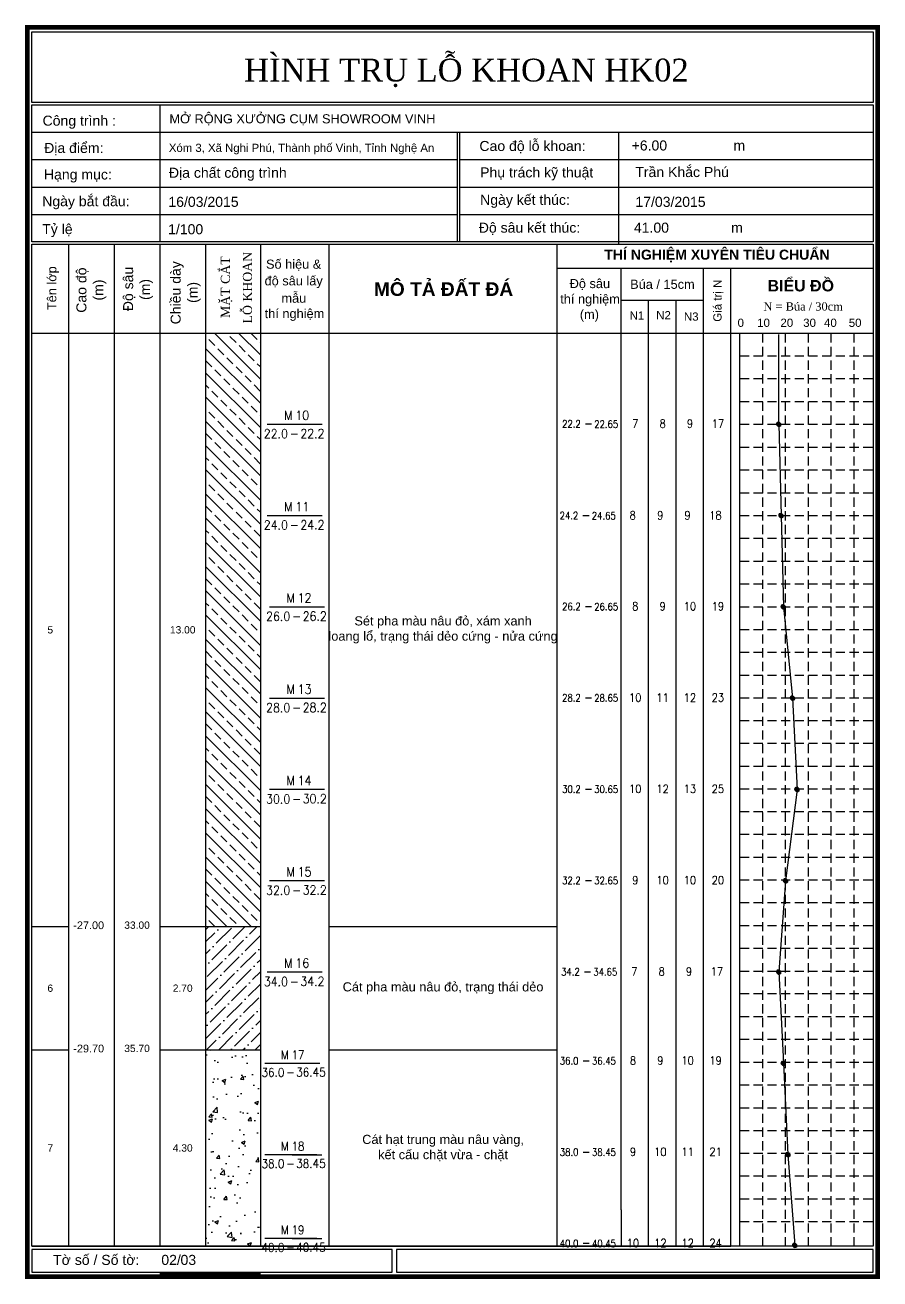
# Model space of a CAD drawing. Extents: x 66 to 2538, y 607 to 1038.
# Drawn here: x 2100.5 to 2287.7, y 664.6 to 939.3 of the extents above; entities that cross this region are included whole.
import ezdxf
from ezdxf.enums import TextEntityAlignment as Align

# ---------------------------------------------------------------- set-up
doc = ezdxf.new("R2010")
doc.units = 0
doc.header["$LTSCALE"] = 8
doc.header["$MEASUREMENT"] = 0
doc.linetypes.add('DASHED2', pattern=[0.375, 0.25, -0.125])
doc.layers.get('0').update_dxf_attribs({"linetype": 'CONTINUOUS'})
doc.layers.get('DEFPOINTS').update_dxf_attribs({"linetype": 'CONTINUOUS'})
for name, color, linetype in [('DUONG', 240, 'CONTINUOUS'), ('TEXT', 1, 'CONTINUOUS'), ('TO1', 2, 'CONTINUOUS')]:
    doc.layers.add(name, color=color, linetype=linetype)
doc.styles.add('ROMANS', font='romans.shx', dxfattribs={"width": 0.88, "height": 2})
doc.styles.get("Standard").update_dxf_attribs({"font": 'VNARIAL.ttf'})
doc.styles.add('VNARIAL', font='VNARIAL.ttf', dxfattribs={"height": 1.6})
doc.styles.add('VNARIALH', font='VHARIAL.ttf', dxfattribs={"height": 2.5})
doc.styles.add('VNTIMEH', font='VHTIME.ttf', dxfattribs={"height": 5})
doc.dimstyles.get("Standard").update_dxf_attribs({"dimtxt": 1.6, "dimasz": 0, "dimexe": 0.18, "dimexo": 0.0625, "dimgap": 0, "dimtad": 0, "dimtih": 1, "dimtoh": 1, "dimlfac": 0.1, "dimzin": 0, "dimdsep": 46, "dimtxsty": 'Standard', "dimblk1": 'NONE', "dimblk2": 'NONE', "dimsah": 1, "dimcen": 0, "dimse1": 1, "dimse2": 1, "dimsd1": 1, "dimsd2": 1, "dimclrd": 8, "dimclre": 8, "dimclrt": 6, "dimadec": 0, "dimazin": 0, "dimtfac": 1, "dimtdec": 4, "dimtofl": 0, "dimtmove": 0, "dimatfit": 3, "dimldrblk": 'NONE', "dimfxl": 1, "dimtolj": 1, "dimtzin": 0, "dimarcsym": 0})

# ---------------------------------------------------------------- blocks, each defined once
blk = doc.blocks.new('SAMPLE')
at = {"color": 1}
blk.add_line((-2, 0), (-14, 0), dxfattribs=at)
at = {"color": 6, "style": 'ROMANS', "width": 0.88}
for tag, p in [('SOHIEUMAU', (-7.85, 2)), ('DOSAUMAU2', (-6.76, -2))]:
    blk.add_attdef(tag, text='', height=2, dxfattribs=at).set_placement(p, align=Align.MIDDLE_LEFT)
blk.add_attdef('DOSAUMAU', text='', height=2, dxfattribs=at).set_placement((-9.48, -2.04), align=Align.MIDDLE_RIGHT)
at = {"layer": 'TO1', "color": 6, "style": 'ROMANS', "width": 0.88}
for s, p in [('M', (-9.38, 2)), ('-', (-8.08, -2))]:
    blk.add_text(s, height=2, dxfattribs=at).set_placement(p, align=Align.MIDDLE_CENTER)
blk = doc.blocks.new('Spt')
at = {"color": 6}
blk.add_line((6.16, 0), (7.52, 0), dxfattribs=at)
at = {"color": 6, "style": 'ROMANS', "width": 0.85}
blk.add_attdef('TU', text='', height=1.6, dxfattribs=at).set_placement((5.15, -0.01), align=Align.MIDDLE_RIGHT)
blk.add_attdef('DEN', text='', height=1.6, dxfattribs=at).set_placement((8.11, -0.04), align=Align.MIDDLE_LEFT)
at = {"color": 6, "style": 'ROMANS', "width": 0.88}
for tag, p in [('N1', (17.08, 0.05)), ('N2', (23.09, 0.05)), ('N3', (29.07, 0.05)), ('N', (35.18, 0.05))]:
    blk.add_attdef(tag, text='', height=1.8, dxfattribs=at).set_placement(p, align=Align.MIDDLE)
blk = doc.blocks.new('*D101')
at = {"layer": 'DEFPOINTS', "color": 0}
for p in [(2124.86, 742), (2125.01, 742.32), (2125.09, 742.29)]:
    blk.add_point(p, dxfattribs=at)
at = {"color": 6, "insert": (2125.01, 742.13), "char_height": 1.6, "attachment_point": 5}
blk.add_mtext('\\A1;33.00', dxfattribs=at)
blk = doc.blocks.new('_NONE')
at = {"color": 0, "linetype": 'ByBlock'}
blk.add_circle((0, 0), 0.25, dxfattribs=at)
blk = doc.blocks.new('*D102')
at = {"layer": 'DEFPOINTS', "color": 0}
for p in [(2124.86, 715), (2125.01, 715.32), (2125.09, 715.29)]:
    blk.add_point(p, dxfattribs=at)
at = {"color": 6, "insert": (2125.01, 715.13), "char_height": 1.6, "attachment_point": 5}
blk.add_mtext('\\A1;35.70', dxfattribs=at)
blk = doc.blocks.new('*D103')
at = {"layer": 'DEFPOINTS', "color": 0}
for p in [(2192.01, 741.82), (2192.01, 714.82), (2192.01, 714.82)]:
    blk.add_point(p, dxfattribs=at)
at = {"color": 6, "insert": (2192.01, 728.32), "char_height": 2, "attachment_point": 5}
blk.add_mtext('\\A1;C¸t pha mµu n©u ®á, tr¹ng th¸i dÎo', dxfattribs=at)
blk = doc.blocks.new('*D104')
at = {"layer": 'DEFPOINTS', "color": 0}
for p in [(2106.01, 871.82), (2106.01, 871.82), (2106.01, 741.82)]:
    blk.add_point(p, dxfattribs=at)
at = {"color": 6, "insert": (2106.01, 806.82), "char_height": 1.6, "attachment_point": 5}
blk.add_mtext('\\A1;5', dxfattribs=at)
blk = doc.blocks.new('*D105')
at = {"layer": 'DEFPOINTS', "color": 0}
for p in [(2106.01, 741.82), (2106.01, 741.82), (2106.01, 714.82)]:
    blk.add_point(p, dxfattribs=at)
at = {"color": 6, "insert": (2106.01, 728.32), "char_height": 1.6, "attachment_point": 5}
blk.add_mtext('\\A1;6', dxfattribs=at)
blk = doc.blocks.new('*D106')
at = {"layer": 'DEFPOINTS', "color": 0}
for p in [(2135.01, 741.82), (2135.01, 714.82), (2135.01, 714.82)]:
    blk.add_point(p, dxfattribs=at)
at = {"color": 6, "insert": (2135.01, 728.32), "char_height": 1.6, "attachment_point": 5}
blk.add_mtext('\\A1;2.70', dxfattribs=at)
blk = doc.blocks.new('*D107')
at = {"layer": 'DEFPOINTS', "color": 0}
for p in [(2135.01, 871.82), (2135.01, 741.82), (2135.01, 741.82)]:
    blk.add_point(p, dxfattribs=at)
at = {"color": 6, "insert": (2135.01, 806.82), "char_height": 1.6, "attachment_point": 5}
blk.add_mtext('\\A1;13.00', dxfattribs=at)
blk = doc.blocks.new('*D108')
at = {"layer": 'DEFPOINTS', "color": 0}
for p in [(2135.01, 714.82), (2135.01, 714.82), (2135.01, 671.82)]:
    blk.add_point(p, dxfattribs=at)
at = {"color": 6, "insert": (2135.01, 693.32), "char_height": 1.6, "attachment_point": 5}
blk.add_mtext('\\A1;4.30', dxfattribs=at)
blk = doc.blocks.new('*D78')
at = {"layer": 'DEFPOINTS', "color": 0}
for p in [(2192.01, 714.82), (2192.01, 671.82), (2192.01, 671.82)]:
    blk.add_point(p, dxfattribs=at)
at = {"color": 6, "insert": (2192.01, 693.32), "char_height": 2, "attachment_point": 5}
blk.add_mtext('\\A1;C¸t h¹t trung mµu n©u vµng,\\PkÕt cÊu chÆt võa - chÆt', dxfattribs=at)
blk = doc.blocks.new('*D80')
at = {"layer": 'DEFPOINTS', "color": 0}
for p in [(2106.01, 714.82), (2106.01, 714.82), (2106.01, 671.82)]:
    blk.add_point(p, dxfattribs=at)
at = {"color": 6, "insert": (2106.01, 693.32), "char_height": 1.6, "attachment_point": 5}
blk.add_mtext('\\A1;7', dxfattribs=at)
blk = doc.blocks.new('*D82')
at = {"layer": 'DEFPOINTS', "color": 0}
for p in [(2192.01, 871.82), (2192.01, 741.82), (2192.01, 741.82)]:
    blk.add_point(p, dxfattribs=at)
at = {"color": 6, "insert": (2192.01, 806.82), "char_height": 2, "attachment_point": 5}
blk.add_mtext('\\A1;SÐt pha mµu n©u ®á, x¸m xanh \\Ploang læ, tr¹ng th¸i dÎo cøng - nöa cøng', dxfattribs=at)

msp = doc.modelspace()

# ---------------------------------------------------------------- hatches: boundary and pattern name
h = msp.add_hatch()
h.set_pattern_fill('ANSI31', color=1, scale=0.005, style=0)
h.set_pattern_definition([(45, (1767.4671317, 2.140705), (-0.00044194173824, 0.00044194173824), [])])
h.paths.add_polyline_path([(2265.03, 851.864, 1), (2265.996, 851.864, 1)])
h.paths.add_polyline_path([(2265.746, 851.876, -1), (2265.272, 851.876, -1)], flags=16)
h = msp.add_hatch()
h.set_pattern_fill('ANSI31', color=1, scale=0.005, style=0)
h.set_pattern_definition([(45, (1767.9671317, -17.859295), (-0.00044194173824, 0.00044194173824), [])])
h.paths.add_polyline_path([(2265.53, 831.864, 1), (2266.496, 831.864, 1)])
h.paths.add_polyline_path([(2266.246, 831.876, -1), (2265.772, 831.876, -1)], flags=16)
h = msp.add_hatch()
h.set_pattern_fill('ANSI31', color=1, scale=0.005, style=0)
h.set_pattern_definition([(45, (1768.4671317, -37.859295), (-0.00044194173824, 0.00044194173824), [])])
h.paths.add_polyline_path([(2266.03, 811.864, 1), (2266.996, 811.864, 1)])
h.paths.add_polyline_path([(2266.746, 811.876, -1), (2266.272, 811.876, -1)], flags=16)
h = msp.add_hatch()
h.set_pattern_fill('ANSI31', color=1, scale=0.005, style=0)
h.set_pattern_definition([(45, (1770.4671317, -57.859295), (-0.00044194173824, 0.00044194173824), [])])
h.paths.add_polyline_path([(2268.03, 791.864, 1), (2268.996, 791.864, 1)])
h.paths.add_polyline_path([(2268.746, 791.876, -1), (2268.272, 791.876, -1)], flags=16)
h = msp.add_hatch()
h.set_pattern_fill('ANSI31', color=1, scale=0.005, style=0)
h.set_pattern_definition([(45, (1771.4671317, -77.859295), (-0.00044194173824, 0.00044194173824), [])])
h.paths.add_polyline_path([(2269.03, 771.864, 1), (2269.996, 771.864, 1)])
h.paths.add_polyline_path([(2269.746, 771.876, -1), (2269.272, 771.876, -1)], flags=16)
h = msp.add_hatch()
h.set_pattern_fill('ANSI31', color=1, scale=0.005, style=0)
h.set_pattern_definition([(45, (1768.9671317, -97.859295), (-0.00044194173824, 0.00044194173824), [])])
h.paths.add_polyline_path([(2266.53, 751.864, 1), (2267.496, 751.864, 1)])
h.paths.add_polyline_path([(2267.246, 751.876, -1), (2266.772, 751.876, -1)], flags=16)
h = msp.add_hatch()
h.set_pattern_fill('ANSI31', color=1, scale=0.005, style=0)
h.set_pattern_definition([(45, (1767.4671317, -117.859295), (-0.00044194173824, 0.00044194173824), [])])
h.paths.add_polyline_path([(2265.03, 731.864, 1), (2265.996, 731.864, 1)])
h.paths.add_polyline_path([(2265.746, 731.876, -1), (2265.272, 731.876, -1)], flags=16)
h = msp.add_hatch()
h.set_pattern_fill('ANSI31', color=1, scale=0.005, style=0)
h.set_pattern_definition([(45, (1768.4671317, -137.859295), (-0.00044194173824, 0.00044194173824), [])])
h.paths.add_polyline_path([(2266.03, 711.864, 1), (2266.996, 711.864, 1)])
h.paths.add_polyline_path([(2266.746, 711.876, -1), (2266.272, 711.876, -1)], flags=16)
h = msp.add_hatch()
h.set_pattern_fill('ANSI31', color=1, scale=0.005, style=0)
h.set_pattern_definition([(45, (1769.4671317, -157.859295), (-0.00044194173824, 0.00044194173824), [])])
h.paths.add_polyline_path([(2267.03, 691.864, 1), (2267.996, 691.864, 1)])
h.paths.add_polyline_path([(2267.746, 691.876, -1), (2267.272, 691.876, -1)], flags=16)
h = msp.add_hatch()
h.set_pattern_fill('ANSI31', color=1, scale=0.005, style=0)
h.set_pattern_definition([(45, (1770.9671317, -177.7351412), (-0.00044194173824, 0.00044194173824), [])])
h.paths.add_polyline_path([(2268.53, 671.988, 1), (2269.496, 671.988, 1)])
h.paths.add_polyline_path([(2269.246, 672, -1), (2268.772, 672, -1)], flags=16)
at = {"layer": 'DUONG'}
h = msp.add_hatch(dxfattribs=at)
h.set_pattern_fill('ANSI33', color=1, scale=15, angle=90, style=0)
h.set_pattern_definition([(135, (500, 0), (-2.6516504, -2.6516504), []), (135, (500, 2.6517), (-2.6516504, -2.6516504), [1.875, -0.9375])])
h.paths.add_polyline_path([(2140.009, 741.823), (2152.009, 741.823), (2152.009, 871.823), (2140.009, 871.823)])
h = msp.add_hatch(dxfattribs=at)
h.set_pattern_fill('ANSI36', color=1, scale=15, style=0)
h.set_pattern_definition([(45, (500, 0), (0.994369, 3.6460193), [4.6875, -0.9375, 0, -0.9375])])
h.paths.add_polyline_path([(2140.009, 714.823), (2152.009, 714.823), (2152.009, 741.823), (2140.009, 741.823)])
h = msp.add_hatch(dxfattribs=at)
h.set_pattern_fill('AR-CONC', color=1, scale=1.2, style=0)
h.set_pattern_definition([(50, (500, 0), (8.607122, -0.753026), [0.9, -9.9]), (355, (500, 0), (-1.665016, 9.026306), [0.72, -7.92]), (100.4514, (500.717, -0.063), (6.942113, 8.273275), [0.764882, -8.413705]), (46.1842, (500, 2.4), (12.80689, -1.98623), [1.35, -14.85]), (96.6356, (501.067, 2.234), (11.21595, 11.689414), [1.14732, -12.62056]), (351.1842, (500, 2.4), (11.21594, 11.68942), [1.08, -11.88]), (21, (501.2, 1.8), (7.162885, -4.831427), [0.9, -9.9]), (326, (501.2, 1.8), (2.919784, 8.7018), [0.72, -7.92]), (71.4514, (501.797, 1.397), (10.08267, 3.870366), [0.764882, -8.413705]), (37.5, (500, 0), (0.1459183, 3.994726), [0, -7.824, 0, -8.04, 0, -7.95]), (7.5, (500, 0), (3.156834, 4.732941), [0, -4.584, 0, -7.644, 0, -3.03]), (327.5, (497.324, 0), (6.405869, -0.2706585), [0, -3, 0, -9.36, 0, -12.42]), (317.5, (496.124, 0), (6.998234, 1.20126), [0, -3.9, 0, -6.216, 0, -8.82])])
h.paths.add_polyline_path([(2140.009, 671.823), (2152.009, 671.823), (2152.009, 714.823), (2140.009, 714.823)])

# ---------------------------------------------------------------- linework, layer by layer
at = {"color": 5, "linetype": 'Continuous'}
for p, q in [((2102.009, 915.823), (2195.7, 915.823)), ((2102.009, 915.823), (2195.7, 915.823)), ((2195.7, 915.823), (2286.152, 915.823)), ((2195.7, 915.823), (2286.152, 915.823)), ((2102.009, 909.823), (2195.2, 909.823)), ((2102.009, 909.823), (2195.2, 909.823)), ((2195.7, 909.823), (2286.152, 909.823)), ((2195.7, 909.823), (2286.152, 909.823)), ((2102.009, 903.823), (2195.2, 903.823)), ((2102.009, 903.823), (2195.2, 903.823)), ((2195.7, 903.823), (2286.152, 903.823)), ((2195.7, 903.823), (2286.152, 903.823)), ((2102.009, 897.823), (2195.2, 897.823)), ((2102.009, 897.823), (2195.2, 897.823)), ((2195.7, 897.823), (2286.152, 897.823)), ((2195.7, 897.823), (2286.152, 897.823))]:
    msp.add_line(p, q, dxfattribs=at)
at = {"color": 5}
for p, q in [((2195.2, 891.823), (2195.2, 915.823)), ((2195.2, 891.823), (2195.2, 915.823)), ((2195.7, 891.823), (2195.7, 915.823)), ((2195.7, 891.823), (2195.7, 915.823)), ((2230.512, 891.323), (2230.512, 915.823)), ((2230.512, 891.323), (2230.512, 915.823)), ((2217.009, 671.799), (2217.009, 891.323)), ((2217.009, 671.799), (2217.009, 891.323)), ((2217.009, 886.023), (2286.152, 886.023)), ((2217.009, 886.023), (2286.152, 886.023)), ((2231.009, 679.799), (2231.009, 886.023)), ((2231.009, 679.799), (2231.009, 886.023)), ((2249.009, 671.799), (2249.009, 886.023)), ((2249.009, 671.799), (2249.009, 886.023)), ((2255.009, 671.799), (2255.009, 886.023)), ((2255.009, 671.799), (2255.009, 886.023)), ((2231.009, 879.023), (2249.009, 879.023)), ((2231.009, 879.023), (2249.009, 879.023)), ((2237.009, 671.799), (2237.009, 879.023)), ((2237.009, 671.799), (2237.009, 879.023)), ((2243.009, 671.799), (2243.009, 879.023)), ((2243.009, 671.799), (2243.009, 879.023)), ((2102.009, 871.823), (2286.152, 871.823)), ((2102.009, 871.823), (2286.152, 871.823)), ((2257.009, 671.799), (2257.009, 871.823)), ((2257.009, 671.799), (2257.009, 871.823)), ((2102.009, 741.823), (2110.009, 741.823)), ((2130.009, 741.823), (2152.009, 741.823)), ((2167.009, 741.823), (2217.009, 741.823)), ((2102.009, 714.823), (2110.009, 714.823)), ((2130.009, 714.823), (2152.009, 714.823)), ((2167.009, 714.823), (2217.009, 714.823)), ((2231.009, 679.799), (2231.008, 671.806)), ((2102.009, 671.823), (2255.009, 671.823)), ((2130.009, 671.823), (2152.009, 671.823)), ((2167.009, 671.823), (2217.009, 671.823)), ((2130.009, 665.823), (2152.009, 665.823))]:
    msp.add_line(p, q, dxfattribs=at)
at = {"color": 3, "linetype": 'DASHED2'}
for p, q in [((2262.009, 671.799), (2262.009, 871.823)), ((2262.009, 671.799), (2262.009, 871.823)), ((2267.009, 671.799), (2267.009, 871.823)), ((2267.009, 671.799), (2267.009, 871.823)), ((2272.009, 671.799), (2272.009, 871.823)), ((2272.009, 671.799), (2272.009, 871.823)), ((2277.009, 671.799), (2277.009, 871.823)), ((2277.009, 671.799), (2277.009, 871.823)), ((2282.009, 671.799), (2282.009, 871.823)), ((2282.009, 671.799), (2282.009, 871.823)), ((2257.009, 866.876), (2286.152, 866.876)), ((2257.009, 866.876), (2286.152, 866.876)), ((2257.009, 861.876), (2286.152, 861.876)), ((2257.009, 861.876), (2286.152, 861.876)), ((2257.009, 856.876), (2286.152, 856.876)), ((2257.009, 856.876), (2286.152, 856.876)), ((2257.009, 851.876), (2286.152, 851.876)), ((2257.009, 851.876), (2286.152, 851.876)), ((2257.009, 846.876), (2286.152, 846.876)), ((2257.009, 846.876), (2286.152, 846.876)), ((2257.009, 841.876), (2286.152, 841.876)), ((2257.009, 841.876), (2286.152, 841.876)), ((2257.009, 836.876), (2286.152, 836.876)), ((2257.009, 836.876), (2286.152, 836.876)), ((2257.009, 831.876), (2286.152, 831.876)), ((2257.009, 831.876), (2286.152, 831.876)), ((2257.009, 826.876), (2286.152, 826.876)), ((2257.009, 826.876), (2286.152, 826.876)), ((2257.009, 821.876), (2286.152, 821.876)), ((2257.009, 821.876), (2286.152, 821.876)), ((2257.009, 816.876), (2286.152, 816.876)), ((2257.009, 816.876), (2286.152, 816.876)), ((2257.009, 811.876), (2286.152, 811.876)), ((2257.009, 811.876), (2286.152, 811.876)), ((2257.009, 806.928), (2286.152, 806.928)), ((2257.009, 806.928), (2286.152, 806.928)), ((2257.009, 801.928), (2286.152, 801.928)), ((2257.009, 801.928), (2286.152, 801.928)), ((2257.009, 796.928), (2286.152, 796.928)), ((2257.009, 796.928), (2286.152, 796.928)), ((2257.009, 791.928), (2286.152, 791.928)), ((2257.009, 791.928), (2286.152, 791.928)), ((2257.009, 786.981), (2286.152, 786.981)), ((2257.009, 786.981), (2286.152, 786.981)), ((2257.009, 781.981), (2286.152, 781.981)), ((2257.009, 781.981), (2286.152, 781.981)), ((2257.009, 776.981), (2286.152, 776.981)), ((2257.009, 776.981), (2286.152, 776.981)), ((2257.009, 771.981), (2286.152, 771.981)), ((2257.009, 771.981), (2286.152, 771.981)), ((2257.009, 767.033), (2286.152, 767.033)), ((2257.009, 767.033), (2286.152, 767.033)), ((2257.009, 762.033), (2286.152, 762.033)), ((2257.009, 762.033), (2286.152, 762.033)), ((2257.009, 757.033), (2286.152, 757.033)), ((2257.009, 757.033), (2286.152, 757.033)), ((2257.009, 752.033), (2286.152, 752.033)), ((2257.009, 752.033), (2286.152, 752.033)), ((2257.009, 747.085), (2286.152, 747.085)), ((2257.009, 747.085), (2286.152, 747.085)), ((2257.009, 742.085), (2286.152, 742.085)), ((2257.009, 742.085), (2286.152, 742.085)), ((2257.009, 737.085), (2286.152, 737.085)), ((2257.009, 737.085), (2286.152, 737.085)), ((2257.009, 732.085), (2286.152, 732.085)), ((2257.009, 732.085), (2286.152, 732.085)), ((2257.009, 727.138), (2286.152, 727.138)), ((2257.009, 727.138), (2286.152, 727.138)), ((2257.009, 722.138), (2286.152, 722.138)), ((2257.009, 722.138), (2286.152, 722.138)), ((2257.009, 717.138), (2286.152, 717.138)), ((2257.009, 717.138), (2286.152, 717.138)), ((2257.009, 712.138), (2286.152, 712.138)), ((2257.009, 712.138), (2286.152, 712.138)), ((2257.009, 707.138), (2286.152, 707.138)), ((2257.009, 707.138), (2286.152, 707.138)), ((2257.009, 702.138), (2286.152, 702.138)), ((2257.009, 702.138), (2286.152, 702.138)), ((2257.009, 697.138), (2286.152, 697.138)), ((2257.009, 697.138), (2286.152, 697.138)), ((2257.009, 692.19), (2286.152, 692.19)), ((2257.009, 692.19), (2286.152, 692.19)), ((2257.009, 687.19), (2286.152, 687.19)), ((2257.009, 687.19), (2286.152, 687.19)), ((2257.009, 682.19), (2286.152, 682.19)), ((2257.009, 682.19), (2286.152, 682.19)), ((2257.009, 677.19), (2286.152, 677.19)), ((2257.009, 677.19), (2286.152, 677.19))]:
    msp.add_line(p, q, dxfattribs=at)
at = {"color": 1, "const_width": 1}
msp.add_lwpolyline([(2101, 665.141), (2287.152, 665.141), (2287.152, 938.805), (2101, 938.805)], close=True, dxfattribs=at)
msp.add_lwpolyline([(2101, 665.141), (2287.152, 665.141), (2287.152, 938.805), (2101, 938.805)], close=True, dxfattribs=at)
at = {"color": 5}
for points in [[(2102.009, 937.805), (2286.152, 937.805), (2286.152, 922.323), (2102.009, 922.323)], [(2102.009, 937.805), (2286.152, 937.805), (2286.152, 922.323), (2102.009, 922.323)], [(2102.009, 921.823), (2286.152, 921.823), (2286.152, 891.823), (2102.009, 891.823)], [(2102.009, 921.823), (2286.152, 921.823), (2286.152, 891.823), (2102.009, 891.823)], [(2102.009, 891.323), (2286.152, 891.323), (2286.152, 671.799), (2102.009, 671.823)], [(2102.009, 891.323), (2286.152, 891.323), (2286.152, 671.799), (2102.009, 671.823)], [(2102.009, 666.141), (2180.848, 666.141), (2180.848, 671.099), (2102.009, 671.099)], [(2102.009, 666.141), (2180.848, 666.141), (2180.848, 671.099), (2102.009, 671.099)], [(2181.848, 666.141), (2286.152, 666.141), (2286.152, 671.099), (2181.848, 671.099)], [(2181.848, 666.141), (2286.152, 666.141), (2286.152, 671.099), (2181.848, 671.099)]]:
    msp.add_lwpolyline(points, close=True, dxfattribs=at)
for points in [[(2130.009, 921.823), (2130.009, 891.823)], [(2130.009, 921.823), (2130.009, 891.823)], [(2110.009, 891.323), (2110.009, 671.822)], [(2120.009, 891.323), (2120.009, 671.821)], [(2120.009, 891.323), (2120.009, 671.821)], [(2130.009, 891.323), (2130.009, 671.82)], [(2130.009, 891.323), (2130.009, 671.82)], [(2140.009, 891.323), (2140.009, 671.818)], [(2140.009, 891.323), (2140.009, 671.818)], [(2152.009, 891.323), (2152.009, 671.817)], [(2152.009, 891.323), (2152.009, 671.817)], [(2167.009, 891.323), (2167.009, 671.815)], [(2167.009, 891.323), (2167.009, 671.815)]]:
    msp.add_lwpolyline(points, dxfattribs=at)
at = {"color": 1}
for centre in [(2265.509, 851.876), (2266.009, 831.876), (2266.509, 811.876), (2268.509, 791.876), (2269.509, 771.876), (2267.009, 751.876), (2265.509, 731.876), (2266.509, 711.876), (2267.509, 691.876), (2269.009, 672)]:
    msp.add_circle(centre, 0.237, dxfattribs=at)
for p in [(2265.509, 851.876), (2266.009, 831.876), (2266.509, 811.876), (2268.509, 791.876), (2269.509, 771.876), (2267.009, 751.876), (2265.509, 731.876), (2266.509, 711.876), (2267.509, 691.876), (2269.009, 672)]:
    msp.add_point(p, dxfattribs=at)
at = {"layer": 'DUONG', "color": 1}
for p, q in [((2265.509, 851.876), (2265.509, 871.5)), ((2265.509, 851.876), (2266.009, 831.876)), ((2266.009, 831.876), (2266.509, 811.876)), ((2266.509, 811.876), (2268.509, 791.876)), ((2268.509, 791.876), (2269.509, 771.876)), ((2269.509, 771.876), (2267.009, 751.876)), ((2267.009, 751.876), (2265.509, 731.876)), ((2265.509, 731.876), (2266.509, 711.876)), ((2165.029, 711.823), (2161.5, 711.823)), ((2266.509, 711.876), (2267.509, 691.876)), ((2158.971, 691.823), (2165.471, 691.823)), ((2267.509, 691.876), (2269.009, 672)), ((2158.971, 673.465), (2165.471, 673.465))]:
    msp.add_line(p, q, dxfattribs=at)

# ---------------------------------------------------------------- block references
at = {"color": 1}
for name, p, values in [('SAMPLE', (2167.529, 851.823), {'SOHIEUMAU': '10', 'DOSAUMAU': '22.0', 'DOSAUMAU2': '22.2'}), ('Spt', (2216.999, 851.94), {'TU': '22.2', 'DEN': '22.65', 'N1': '7', 'N2': '8', 'N3': '9', 'N': '17'}), ('SAMPLE', (2167.529, 831.823), {'SOHIEUMAU': '11', 'DOSAUMAU': '24.0', 'DOSAUMAU2': '24.2'}), ('Spt', (2216.459, 831.866), {'TU': '24.2', 'DEN': '24.65', 'N1': '8', 'N2': '9', 'N3': '9', 'N': '18'}), ('SAMPLE', (2168.029, 811.823), {'SOHIEUMAU': '12', 'DOSAUMAU': '26.0', 'DOSAUMAU2': '26.2'}), ('Spt', (2216.999, 811.94), {'TU': '26.2', 'DEN': '26.65', 'N1': '8', 'N2': '9', 'N3': '10', 'N': '19'}), ('SAMPLE', (2168.029, 791.823), {'SOHIEUMAU': '13', 'DOSAUMAU': '28.0', 'DOSAUMAU2': '28.2'}), ('Spt', (2216.999, 791.94), {'TU': '28.2', 'DEN': '28.65', 'N1': '10', 'N2': '11', 'N3': '12', 'N': '23'}), ('SAMPLE', (2168.029, 771.823), {'SOHIEUMAU': '14', 'DOSAUMAU': '30.0', 'DOSAUMAU2': '30.2'}), ('Spt', (2216.999, 771.94), {'TU': '30.2', 'DEN': '30.65', 'N1': '10', 'N2': '12', 'N3': '13', 'N': '25'}), ('SAMPLE', (2168.029, 751.823), {'SOHIEUMAU': '15', 'DOSAUMAU': '32.0', 'DOSAUMAU2': '32.2'}), ('Spt', (2216.999, 751.94), {'TU': '32.2', 'DEN': '32.65', 'N1': '9', 'N2': '10', 'N3': '10', 'N': '20'}), ('SAMPLE', (2167.529, 731.823), {'SOHIEUMAU': '16', 'DOSAUMAU': '34.0', 'DOSAUMAU2': '34.2'}), ('Spt', (2216.799, 731.94), {'TU': '34.2', 'DEN': '34.65', 'N1': '7', 'N2': '8', 'N3': '9', 'N': '17'}), ('Spt', (2216.499, 712.44), {'TU': '36.0', 'DEN': '36.45', 'N1': '8', 'N2': '9', 'N3': '10', 'N': '19'}), ('Spt', (2216.499, 692.44), {'TU': '38.0', 'DEN': '38.45', 'N1': '9', 'N2': '10', 'N3': '11', 'N': '21'}), ('Spt', (2216.499, 672.44), {'TU': '40.0', 'DEN': '40.45', 'N1': '10', 'N2': '12', 'N3': '12', 'N': '24'})]:
    msp.add_blockref(name, p, dxfattribs=at).add_auto_attribs(values)
at = {"color": 1, "xscale": 0.9500000000000455, "yscale": 0.9500000000000028, "zscale": 0.95}
for p, values in [((2166.278, 711.823), {'SOHIEUMAU': '17', 'DOSAUMAU': '36.0', 'DOSAUMAU2': '36.45'}), ((2166.278, 691.823), {'SOHIEUMAU': '18', 'DOSAUMAU': '38.0', 'DOSAUMAU2': '38.45'}), ((2166.278, 673.465), {'SOHIEUMAU': '19', 'DOSAUMAU': '40.0', 'DOSAUMAU2': '40.45'})]:
    msp.add_blockref('SAMPLE', p, dxfattribs=at).add_auto_attribs(values)

# ---------------------------------------------------------------- texts
at = {"color": 1}
for s, height, style, p in [('h×nh trô Lç khoan HK02', 5, 'VNTIMEH', (2148.464, 926.945)), ('C«ng tr×nh :', 2.2, 'VNARIAL', (2104.326, 917.266)), ('§Þa ®iÓm:', 2.2, 'VNARIAL', (2104.678, 911.283)), ('Cao ®é lç khoan:', 2.2, 'VNARIAL', (2199.969, 911.721)), ('H¹ng môc:', 2.2, 'VNARIAL', (2104.625, 905.48)), ('Phô tr¸ch kü thuËt', 2.2, 'VNARIAL', (2200.125, 905.928)), ('Ngµy b¾t ®Çu:', 2.2, 'VNARIAL', (2104.244, 899.623)), ('Ngµy kÕt thóc:', 2.2, 'VNARIAL', (2200.125, 899.928)), ('Tû lÖ ', 2.2, 'VNARIAL', (2104.249, 893.512)), ('§é s©u kÕt thóc:', 2.2, 'VNARIAL', (2199.83, 893.827)), ('Sè hiÖu & ', 2, 'VNARIAL', (2153.246, 885.933)), ('Sè hiÖu & ', 2, 'VNARIAL', (2153.246, 885.933)), ('®é s©u lÊy ', 2, 'VNARIAL', (2152.932, 882.285)), ('®é s©u lÊy ', 2, 'VNARIAL', (2152.932, 882.285)), ('§é s©u ', 2, 'VNARIAL', (2219.722, 881.686)), ('§é s©u ', 2, 'VNARIAL', (2219.722, 881.686)), ('Bóa / 15cm', 2, 'VNARIAL', (2232.971, 881.527)), ('Bóa / 15cm', 2, 'VNARIAL', (2232.971, 881.527)), ('mÉu', 2, 'VNARIAL', (2156.626, 878.484)), ('mÉu', 2, 'VNARIAL', (2156.626, 878.484)), ('thÝ nghiÖm', 2, 'VNARIAL', (2217.668, 878.309)), ('thÝ nghiÖm', 2, 'VNARIAL', (2217.668, 878.309)), ('thÝ nghiÖm', 2, 'VNARIAL', (2152.956, 875.107)), ('thÝ nghiÖm', 2, 'VNARIAL', (2152.956, 875.107)), ('(m)', 2, 'VNARIAL', (2221.954, 874.942)), ('(m)', 2, 'VNARIAL', (2221.954, 874.942)), ('N1', 1.8, 'VNARIAL', (2232.855, 874.793)), ('N1', 1.8, 'VNARIAL', (2232.855, 874.793)), ('N2', 1.8, 'VNARIAL', (2238.675, 874.855)), ('N2', 1.8, 'VNARIAL', (2238.675, 874.855)), ('N3', 1.8, 'VNARIAL', (2244.742, 874.556)), ('N3', 1.8, 'VNARIAL', (2244.742, 874.556)), ('Tê sè / Sè tê: ', 2.2, 'VNARIAL', (2106.638, 667.708)), ('Tê sè / Sè tê: ', 2.2, 'VNARIAL', (2106.638, 667.708)), ('03', 2.2, 'VNARIAL', (2134.531, 667.708))]:
    msp.add_text(s, height=height, dxfattribs=dict(at, style=style)).set_placement(p)
at = {"color": 1, "style": 'VNARIAL'}
msp.add_text('Xãm 3, X· Nghi Phó, Thµnh phè Vinh, TØnh NghÖ An', height=1.782, dxfattribs=at).set_placement((2131.972, 910.99), align=Align.BOTTOM_LEFT)
at = {"color": 1}
for s, height, style, p in [('ChiÒu dµy ', 2.2, 'VNARIAL', (2134.565, 873.753)), ('ChiÒu dµy ', 2.2, 'VNARIAL', (2134.565, 873.753)), ('mÆt c¾t ', 2, 'VNTIMEH', (2145.349, 875.14)), ('mÆt c¾t ', 2, 'VNTIMEH', (2145.349, 875.14)), ('lç khoan', 2, 'VNTIMEH', (2150.183, 873.937)), ('lç khoan', 2, 'VNTIMEH', (2150.183, 873.937)), ('Tªn líp', 2, 'VNARIAL', (2107.344, 876.867)), ('Tªn líp', 2, 'VNARIAL', (2107.344, 876.867)), ('Cao ®é ', 2.2, 'VNARIAL', (2113.925, 876.29)), ('Cao ®é ', 2.2, 'VNARIAL', (2113.925, 876.29)), ('§é s©u ', 2.2, 'VNARIAL', (2124.156, 876.625)), ('§é s©u ', 2.2, 'VNARIAL', (2124.156, 876.625)), ('(m)', 2.2, 'VNARIAL', (2117.629, 878.962)), ('(m)', 2.2, 'VNARIAL', (2117.629, 878.962)), ('(m)', 2.2, 'VNARIAL', (2127.86, 879.08)), ('(m)', 2.2, 'VNARIAL', (2127.86, 879.08)), ('(m)', 2.2, 'VNARIAL', (2138.269, 878.431)), ('(m)', 2.2, 'VNARIAL', (2138.269, 878.431)), ('Gi¸ trÞ N', 1.8, 'VNARIAL', (2252.974, 874.319)), ('Gi¸ trÞ N', 1.8, 'VNARIAL', (2252.974, 874.319))]:
    msp.add_text(s, height=height, rotation=90, dxfattribs=dict(at, style=style)).set_placement(p)
for s, insert, char_height, width, attachment_point, style in [('\\f.VnArialH|b1|i0|c0|p34;thÝ nghiÖm xuyªn tiªu chuÈn', (2251.978, 888.731), 2.2, 50.79092, 5, 'VNARIAL'), ('\\f.VnArialH|b1|i0|c0|p34;thÝ nghiÖm xuyªn tiªu chuÈn', (2251.978, 888.731), 2.2, 50.79092, 5, 'VNARIAL'), ('\\f.VnArialH|b1|i0|c0|p34;M« t¶ ®Êt ®¸', (2192.112, 881.454), 3, 39.7313, 5, 'VNARIALH'), ('\\f.VnArialH|b1|i0|c0|p34;M« t¶ ®Êt ®¸', (2192.112, 881.454), 3, 39.7313, 5, 'VNARIALH'), ('\\f.VnArialH|b1|i0|c0|p34;biÓu ®å', (2270.324, 882.201), 2.5, 17.3794, 5, 'VNARIAL'), ('\\f.VnArialH|b1|i0|c0|p34;biÓu ®å', (2270.324, 882.201), 2.5, 17.3794, 5, 'VNARIAL'), ('\\f.VnTime|b0|i0|c0|p34;N = Bóa / 30cm', (2279.543, 877.654), 1.8, 18.7686, 6, 'VNTIMEH'), ('\\f.VnTime|b0|i0|c0|p34;N = Bóa / 30cm', (2279.543, 877.654), 1.8, 18.7686, 6, 'VNTIMEH'), ('0', (2257.191, 874.08), 1.8, 2.31179, 5, 'VNARIAL'), ('0', (2257.191, 874.08), 1.8, 2.31179, 5, 'VNARIAL'), ('10', (2262.176, 874.08), 1.8, 2.3118, 5, 'VNARIAL'), ('10', (2262.176, 874.08), 1.8, 2.3118, 5, 'VNARIAL'), ('20', (2267.271, 874.08), 1.8, 2.3118, 5, 'VNARIAL'), ('20', (2267.271, 874.08), 1.8, 2.3118, 5, 'VNARIAL'), ('30', (2272.256, 874.08), 1.8, 2.3118, 5, 'VNARIAL'), ('30', (2272.256, 874.08), 1.8, 2.3118, 5, 'VNARIAL'), ('40', (2276.809, 874.08), 1.8, 2.3118, 5, 'VNARIAL'), ('40', (2276.809, 874.08), 1.8, 2.3118, 5, 'VNARIAL'), ('50', (2282.228, 874.08), 1.8, 2.3118, 5, 'VNARIAL'), ('50', (2282.228, 874.08), 1.8, 2.3118, 5, 'VNARIAL')]:
    msp.add_mtext(s, dxfattribs=dict(at, insert=insert, char_height=char_height, width=width, attachment_point=attachment_point, style=style))
at = {"layer": 'TEXT', "color": 1}
for s, height, style, p in [('më réng x\xadëng côm showroom vinh', 2, 'VNARIALH', (2132.099, 917.17)), ('+6.00', 2.2, 'VNARIAL', (2233.29, 911.17)), ('m', 2.2, 'VNARIAL', (2255.592, 911.17)), ('§Þa chÊt c«ng tr×nh', 2.2, 'VNARIAL', (2131.988, 905.197)), ('TrÇn Kh¾c Phó', 2.2, 'VNARIAL', (2234.092, 905.353)), ('16/03/2015', 2.2, 'VNARIAL', (2131.872, 898.823)), ('17/03/2015', 2.2, 'VNARIAL', (2234.119, 898.823)), ('1/100', 2.2, 'VNARIAL', (2131.808, 892.823)), ('41.00', 2.2, 'VNARIAL', (2233.79, 893.17)), ('m', 2.2, 'VNARIAL', (2255.092, 893.17)), ('02/', 2.2, 'VNARIAL', (2130.324, 667.05))]:
    msp.add_text(s, height=height, dxfattribs=dict(at, style=style)).set_placement(p, align=Align.BOTTOM_LEFT)
at = {"layer": 'TO1', "color": 6, "style": 'VNARIAL'}
for s, p in [('-27.00', (2114.427, 742.114)), ('-29.70', (2114.427, 715.114))]:
    msp.add_text(s, height=1.7, dxfattribs=at).set_placement(p, align=Align.MIDDLE_CENTER)

# ---------------------------------------------------------------- dimensions: what is measured, and where the dimension line sits
at = {"color": 2}
for p1, p2, text, picture, middle in [((2106.009, 741.823), (2106.009, 871.823), '5', '*D104', (2106.009, 806.823)), ((2106.009, 714.823), (2106.009, 741.823), '6', '*D105', (2106.009, 728.323)), ((2106.007, 671.823), (2106.009, 714.823), '7', '*D80', (2106.008, 693.323))]:
    dim = msp.add_aligned_dim(p1=p1, p2=p2, distance=0, text=text, dimstyle='Standard', dxfattribs=at)
    dim.commit()
    dim.dimension.update_dxf_attribs({"geometry": picture, "text_midpoint": middle})
for p1, p2, picture, middle in [((2135.009, 871.823), (2135.009, 741.823), '*D107', (2135.009, 806.823)), ((2135.009, 741.823), (2135.009, 714.823), '*D106', (2135.009, 728.323)), ((2135.009, 671.823), (2135.009, 714.823), '*D108', (2135.009, 693.323))]:
    dim = msp.add_aligned_dim(p1=p1, p2=p2, distance=0, dimstyle='Standard', dxfattribs=at)
    dim.commit()
    dim.dimension.update_dxf_attribs({"geometry": picture, "text_midpoint": middle})
for p1, p2, text, picture, middle in [((2192.009, 871.823), (2192.008, 741.823), 'SÐt pha mµu n©u ®á, x¸m xanh \\Ploang læ, tr¹ng th¸i dÎo cøng - nöa cøng', '*D82', (2192.009, 806.823)), ((2192.009, 741.823), (2192.009, 714.823), 'C¸t pha mµu n©u ®á, tr¹ng th¸i dÎo', '*D103', (2192.009, 728.323)), ((2192.009, 714.823), (2192.009, 671.823), 'C¸t h¹t trung mµu n©u vµng,\\PkÕt cÊu chÆt võa - chÆt', '*D78', (2192.009, 693.323))]:
    dim = msp.add_aligned_dim(p1=p1, p2=p2, distance=0, text=text, dimstyle='Standard', override={"dimtxt": 2}, dxfattribs=at)
    dim.commit()
    dim.dimension.update_dxf_attribs({"geometry": picture, "text_midpoint": middle})
for base, p1, p2, text, picture, middle in [((2125.085, 742.288), (2124.86, 742), (2125.009, 742.323), '33.00', '*D101', (2125.011, 742.127)), ((2125.085, 715.288), (2124.86, 715), (2125.009, 715.323), '35.70', '*D102', (2125.011, 715.127))]:
    dim = msp.add_linear_dim(base=base, p1=p1, p2=p2, angle=65.31163, text=text, dimstyle='Standard', dxfattribs=at)
    dim.commit()
    dim.dimension.update_dxf_attribs({"geometry": picture, "text_midpoint": middle, "dimtype": 161})

doc.saveas('drawing.dxf')
